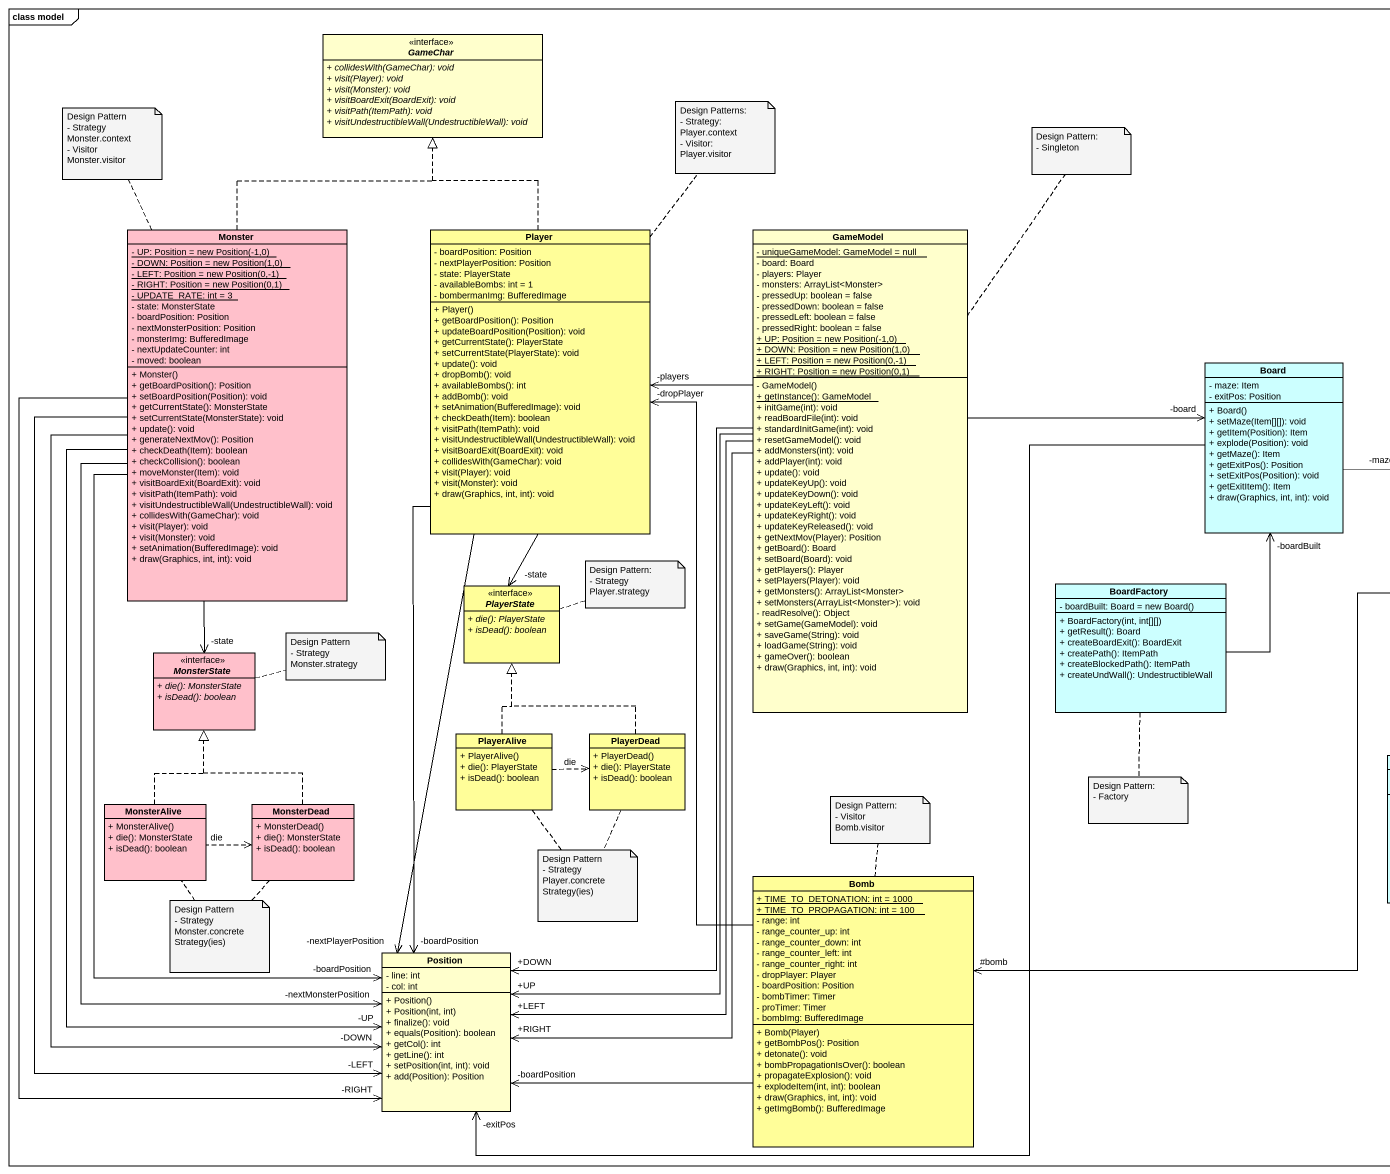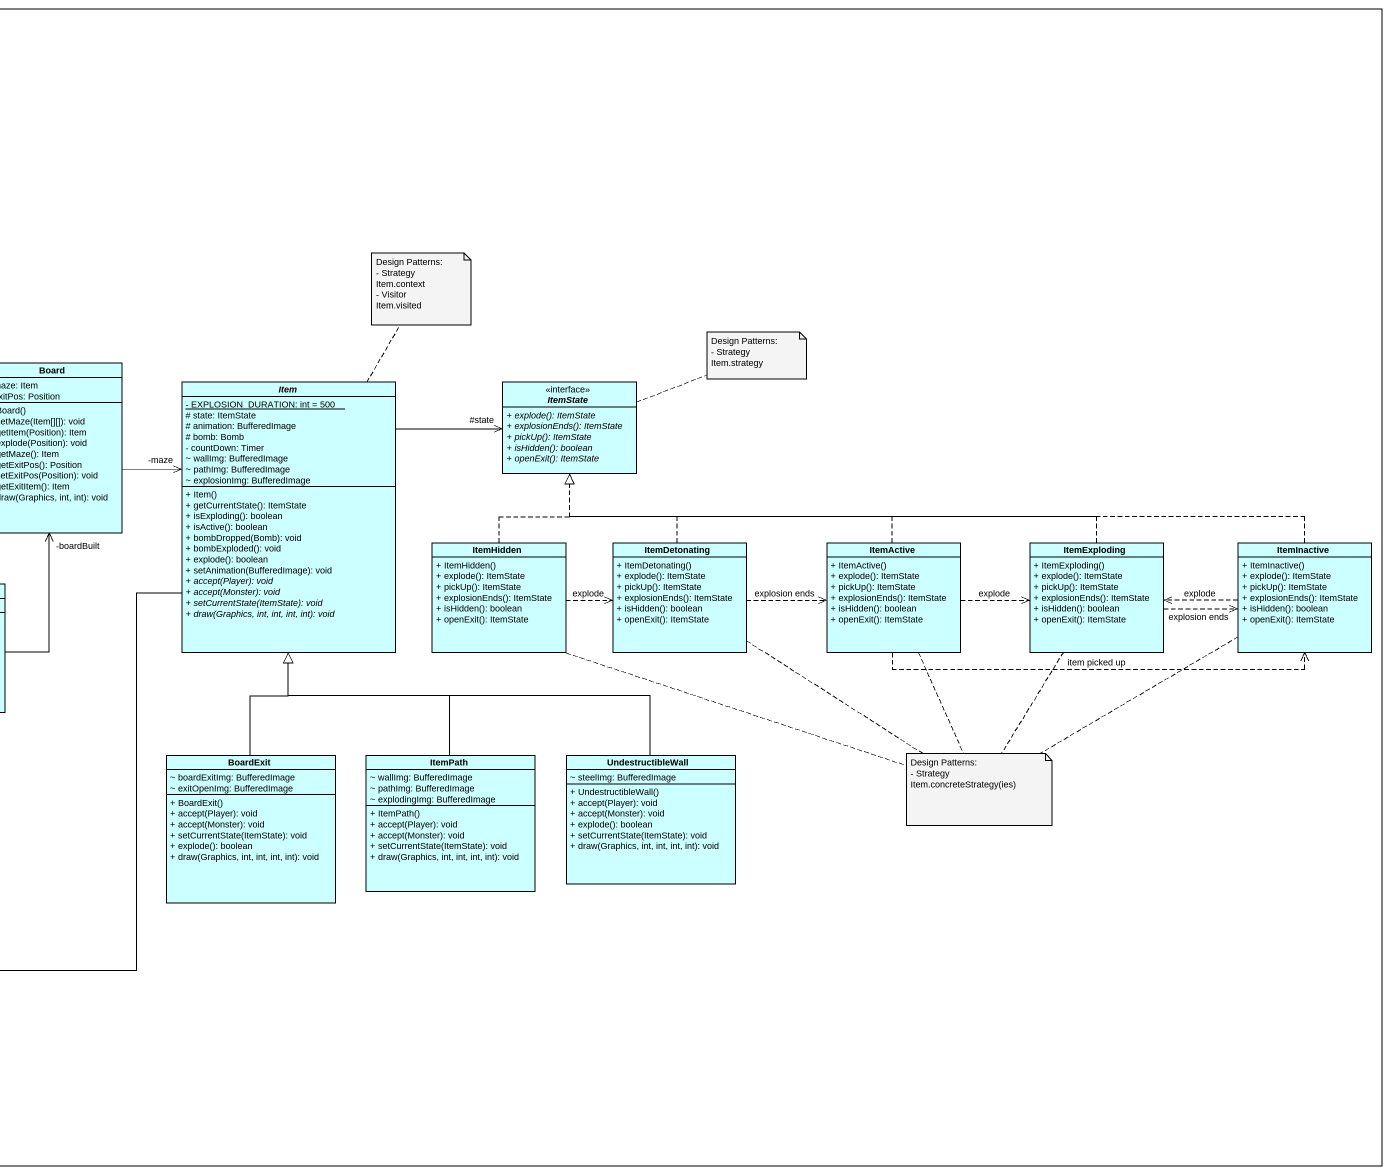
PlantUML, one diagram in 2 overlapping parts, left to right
@startuml
mainframe class model
hide circle
hide empty members
skinparam classAttributeIconSize 0
interface GameChar <<interface>> {
  {abstract} + collidesWith(GameChar): void
  {abstract} + visit(Player): void
  {abstract} + visit(Monster): void
  {abstract} + visitBoardExit(BoardExit): void
  {abstract} + visitPath(ItemPath): void
  {abstract} + visitUndestructibleWall(UndestructibleWall): void
}
class Monster #FFC0CB {
  {static} {field} - UP: Position = new Position(-1,0)
  {static} {field} - DOWN: Position = new Position(1,0)
  {static} {field} - LEFT: Position = new Position(0,-1)
  {static} {field} - RIGHT: Position = new Position(0,1)
  {static} - UPDATE_RATE: int = 3
  - state: MonsterState
  - boardPosition: Position
  - nextMonsterPosition: Position
  - monsterImg: BufferedImage
  - nextUpdateCounter: int
  - moved: boolean
  + Monster()
  + getBoardPosition(): Position
  + setBoardPosition(Position): void
  + getCurrentState(): MonsterState
  + setCurrentState(MonsterState): void
  + update(): void
  + generateNextMov(): Position
  + checkDeath(Item): boolean
  + checkCollision(): boolean
  + moveMonster(Item): void
  + visitBoardExit(BoardExit): void
  + visitPath(ItemPath): void
  + visitUndestructibleWall(UndestructibleWall): void
  + collidesWith(GameChar): void
  + visit(Player): void
  + visit(Monster): void
  + setAnimation(BufferedImage): void
  + draw(Graphics, int, int): void
}
class Player #FFFE99 {
  - boardPosition: Position
  - nextPlayerPosition: Position
  - state: PlayerState
  - availableBombs: int = 1
  - bombermanImg: BufferedImage
  + Player()
  + getBoardPosition(): Position
  + updateBoardPosition(Position): void
  + getCurrentState(): PlayerState
  + setCurrentState(PlayerState): void
  + update(): void
  + dropBomb(): void
  + availableBombs(): int
  + addBomb(): void
  + setAnimation(BufferedImage): void
  + checkDeath(Item): boolean
  + visitPath(ItemPath): void
  + visitUndestructibleWall(UndestructibleWall): void
  + visitBoardExit(BoardExit): void
  + collidesWith(GameChar): void
  + visit(Player): void
  + visit(Monster): void
  + draw(Graphics, int, int): void
}
class GameModel {
  {static} - uniqueGameModel: GameModel = null
  - board: Board
  - players: Player
  - monsters: ArrayList<Monster>
  - pressedUp: boolean = false
  - pressedDown: boolean = false
  - pressedLeft: boolean = false
  - pressedRight: boolean = false
  {static} {field} + UP: Position = new Position(-1,0)
  {static} {field} + DOWN: Position = new Position(1,0)
  {static} {field} + LEFT: Position = new Position(0,-1)
  {static} {field} + RIGHT: Position = new Position(0,1)
  - GameModel()
  {static} + getInstance(): GameModel
  + initGame(int): void
  + readBoardFile(int): void
  + standardInitGame(int): void
  + resetGameModel(): void
  + addMonsters(int): void
  + addPlayer(int): void
  + update(): void
  + updateKeyUp(): void
  + updateKeyDown(): void
  + updateKeyLeft(): void
  + updateKeyRight(): void
  + updateKeyReleased(): void
  + getNextMov(Player): Position
  + getBoard(): Board
  + setBoard(Board): void
  + getPlayers(): Player
  + setPlayers(Player): void
  + getMonsters(): ArrayList<Monster>
  + setMonsters(ArrayList<Monster>): void
  - readResolve(): Object
  + setGame(GameModel): void
  + saveGame(String): void
  + loadGame(String): void
  + gameOver(): boolean
  + draw(Graphics, int, int): void
}
class Board #CCFFFF {
  - maze: Item
  - exitPos: Position
  + Board()
  + setMaze(Item[][]): void
  + getItem(Position): Item
  + explode(Position): void
  + getMaze(): Item
  + getExitPos(): Position
  + setExitPos(Position): void
  + getExitItem(): Item
  + draw(Graphics, int, int): void
}
abstract class Item #CCFFFF {
  {static} - EXPLOSION_DURATION: int = 500
  # state: ItemState
  # animation: BufferedImage
  # bomb: Bomb
  - countDown: Timer
  ~ wallImg: BufferedImage
  ~ pathImg: BufferedImage
  ~ explosionImg: BufferedImage
  + Item()
  + getCurrentState(): ItemState
  + isExploding(): boolean
  + isActive(): boolean
  + bombDropped(Bomb): void
  + bombExploded(): void
  + explode(): boolean
  + setAnimation(BufferedImage): void
  {abstract} + accept(Player): void
  {abstract} + accept(Monster): void
  {abstract} + setCurrentState(ItemState): void
  {abstract} + draw(Graphics, int, int, int, int): void
}
interface ItemState <<interface>> #CCFFFF {
  {abstract} + explode(): ItemState
  {abstract} + explosionEnds(): ItemState
  {abstract} + pickUp(): ItemState
  {abstract} + isHidden(): boolean
  {abstract} + openExit(): ItemState
}
class ItemHidden #CCFFFF {
  + ItemHidden()
  + explode(): ItemState
  + pickUp(): ItemState
  + explosionEnds(): ItemState
  + isHidden(): boolean
  + openExit(): ItemState
}
class ItemDetonating #CCFFFF {
  + ItemDetonating()
  + explode(): ItemState
  + pickUp(): ItemState
  + explosionEnds(): ItemState
  + isHidden(): boolean
  + openExit(): ItemState
}
class ItemActive #CCFFFF {
  + ItemActive()
  + explode(): ItemState
  + pickUp(): ItemState
  + explosionEnds(): ItemState
  + isHidden(): boolean
  + openExit(): ItemState
}
class ItemExploding #CCFFFF {
  + ItemExploding()
  + explode(): ItemState
  + pickUp(): ItemState
  + explosionEnds(): ItemState
  + isHidden(): boolean
  + openExit(): ItemState
}
class ItemInactive #CCFFFF {
  + ItemInactive()
  + explode(): ItemState
  + pickUp(): ItemState
  + explosionEnds(): ItemState
  + isHidden(): boolean
  + openExit(): ItemState
}
interface PlayerState <<interface>> #FFFE99 {
  {abstract} + die(): PlayerState
  {abstract} + isDead(): boolean
}
class BoardFactory #CCFFFF {
  {field} - boardBuilt: Board = new Board()
  + BoardFactory(int, int[][])
  + getResult(): Board
  + createBoardExit(): BoardExit
  + createPath(): ItemPath
  + createBlockedPath(): ItemPath
  + createUndWall(): UndestructibleWall
}
interface MonsterState <<interface>> #FFC0CB {
  {abstract} + die(): MonsterState
  {abstract} + isDead(): boolean
}
class PlayerAlive #FFFE99 {
  + PlayerAlive()
  + die(): PlayerState
  + isDead(): boolean
}
class PlayerDead #FFFE99 {
  + PlayerDead()
  + die(): PlayerState
  + isDead(): boolean
}
class BoardExit #CCFFFF {
  ~ boardExitImg: BufferedImage
  ~ exitOpenImg: BufferedImage
  + BoardExit()
  + accept(Player): void
  + accept(Monster): void
  + setCurrentState(ItemState): void
  + explode(): boolean
  + draw(Graphics, int, int, int, int): void
}
class ItemPath #CCFFFF {
  ~ wallImg: BufferedImage
  ~ pathImg: BufferedImage
  ~ explodingImg: BufferedImage
  + ItemPath()
  + accept(Player): void
  + accept(Monster): void
  + setCurrentState(ItemState): void
  + draw(Graphics, int, int, int, int): void
}
class UndestructibleWall #CCFFFF {
  ~ steelImg: BufferedImage
  + UndestructibleWall()
  + accept(Player): void
  + accept(Monster): void
  + explode(): boolean
  + setCurrentState(ItemState): void
  + draw(Graphics, int, int, int, int): void
}
class MonsterAlive #FFC0CB {
  + MonsterAlive()
  + die(): MonsterState
  + isDead(): boolean
}
class MonsterDead #FFC0CB {
  + MonsterDead()
  + die(): MonsterState
  + isDead(): boolean
}
class Bomb #FFFE99 {
  {static} + TIME_TO_DETONATION: int = 1000
  {static} + TIME_TO_PROPAGATION: int = 100
  - range: int
  - range_counter_up: int
  - range_counter_down: int
  - range_counter_left: int
  - range_counter_right: int
  - dropPlayer: Player
  - boardPosition: Position
  - bombTimer: Timer
  - proTimer: Timer
  - bombImg: BufferedImage
  + Bomb(Player)
  + getBombPos(): Position
  + detonate(): void
  + bombPropagationIsOver(): boolean
  + propagateExplosion(): void
  + explodeItem(int, int): boolean
  + draw(Graphics, int, int): void
  + getImgBomb(): BufferedImage
}
class Position {
  - line: int
  - col: int
  + Position()
  + Position(int, int)
  + finalize(): void
  + equals(Position): boolean
  + getCol(): int
  + getLine(): int
  + setPosition(int, int): void
  + add(Position): Position
}
Monster .up.|> GameChar
Monster --> "-state" MonsterState
Monster --> "-UP" Position
Monster --> "-DOWN" Position
Monster --> "-LEFT" Position
Monster --> "-RIGHT" Position
Monster --> "-boardPosition" Position
Monster --> "-nextMonsterPosition" Position
Player .up.|> GameChar
Player --> "-state" PlayerState
Player --> "-boardPosition" Position
Player --> "-nextPlayerPosition" Position
GameModel -left-> "-players" Player
GameModel -right-> "-board" Board
GameModel --> "+UP" Position
GameModel --> "+DOWN" Position
GameModel --> "+LEFT" Position
GameModel --> "+RIGHT" Position
Board -right-> "-maze" Item
Board --> "-exitPos" Position
Item -right-> "#state" ItemState
Item --> "#bomb" Bomb
ItemHidden .up.|> ItemState
ItemHidden .right.> ItemDetonating : explode
ItemDetonating .up.|> ItemState
ItemDetonating .right.> ItemActive : explosion ends
ItemActive .left.|> ItemState
ItemActive .right.> ItemExploding : explode
ItemActive .right.> ItemInactive : item picked up
ItemExploding .left.|> ItemState
ItemExploding .right.> ItemInactive : explosion ends
ItemInactive .left.|> ItemState
ItemInactive .left.> ItemExploding : explode
BoardFactory -up-> "-boardBuilt" Board
PlayerAlive .up.|> PlayerState
PlayerAlive .right.> PlayerDead : die
PlayerDead .up.|> PlayerState
BoardExit -up-|> Item
ItemPath -up-|> Item
UndestructibleWall -up-|> Item
MonsterAlive .up.|> MonsterState
MonsterAlive .right.> MonsterDead : die
MonsterDead .up.|> MonsterState
Bomb -up-> "-dropPlayer" Player
Bomb -left-> "-boardPosition" Position
note top of Monster
  Design Pattern
  - Strategy
  Monster.context
  - Visitor
  Monster.visitor
end note
note top of Player
  Design Patterns:
  - Strategy:
  Player.context
  - Visitor:
  Player.visitor
end note
note top of GameModel
  Design Pattern:
  - Singleton
end note
note top of Item
  Design Patterns:
  - Strategy
  Item.context
  - Visitor
  Item.visited
end note
note right of ItemState
  Design Patterns:
  - Strategy
  Item.strategy
end note
note right of PlayerState
  Design Pattern:
  - Strategy
  Player.strategy
end note
note right of MonsterState
  Design Pattern
  - Strategy
  Monster.strategy
end note
note bottom of BoardFactory
  Design Pattern:
  - Factory
end note
note as N9
  Design Patterns:
  - Strategy
  Item.concreteStrategy(ies)
end note
N9 .. ItemHidden
N9 .. ItemDetonating
N9 .. ItemActive
N9 .. ItemExploding
N9 .. ItemInactive
note top of Bomb
  Design Pattern:
  - Visitor
  Bomb.visitor
end note
note as N11
  Design Pattern
  - Strategy
  Player.concreteStrategy(ies)
end note
N11 .. PlayerDead
N11 .. PlayerAlive
note as N12
  Design Pattern
  - Strategy
  Monster.concreteStrategy(ies)
end note
N12 .. MonsterDead
N12 .. MonsterAlive
@enduml
